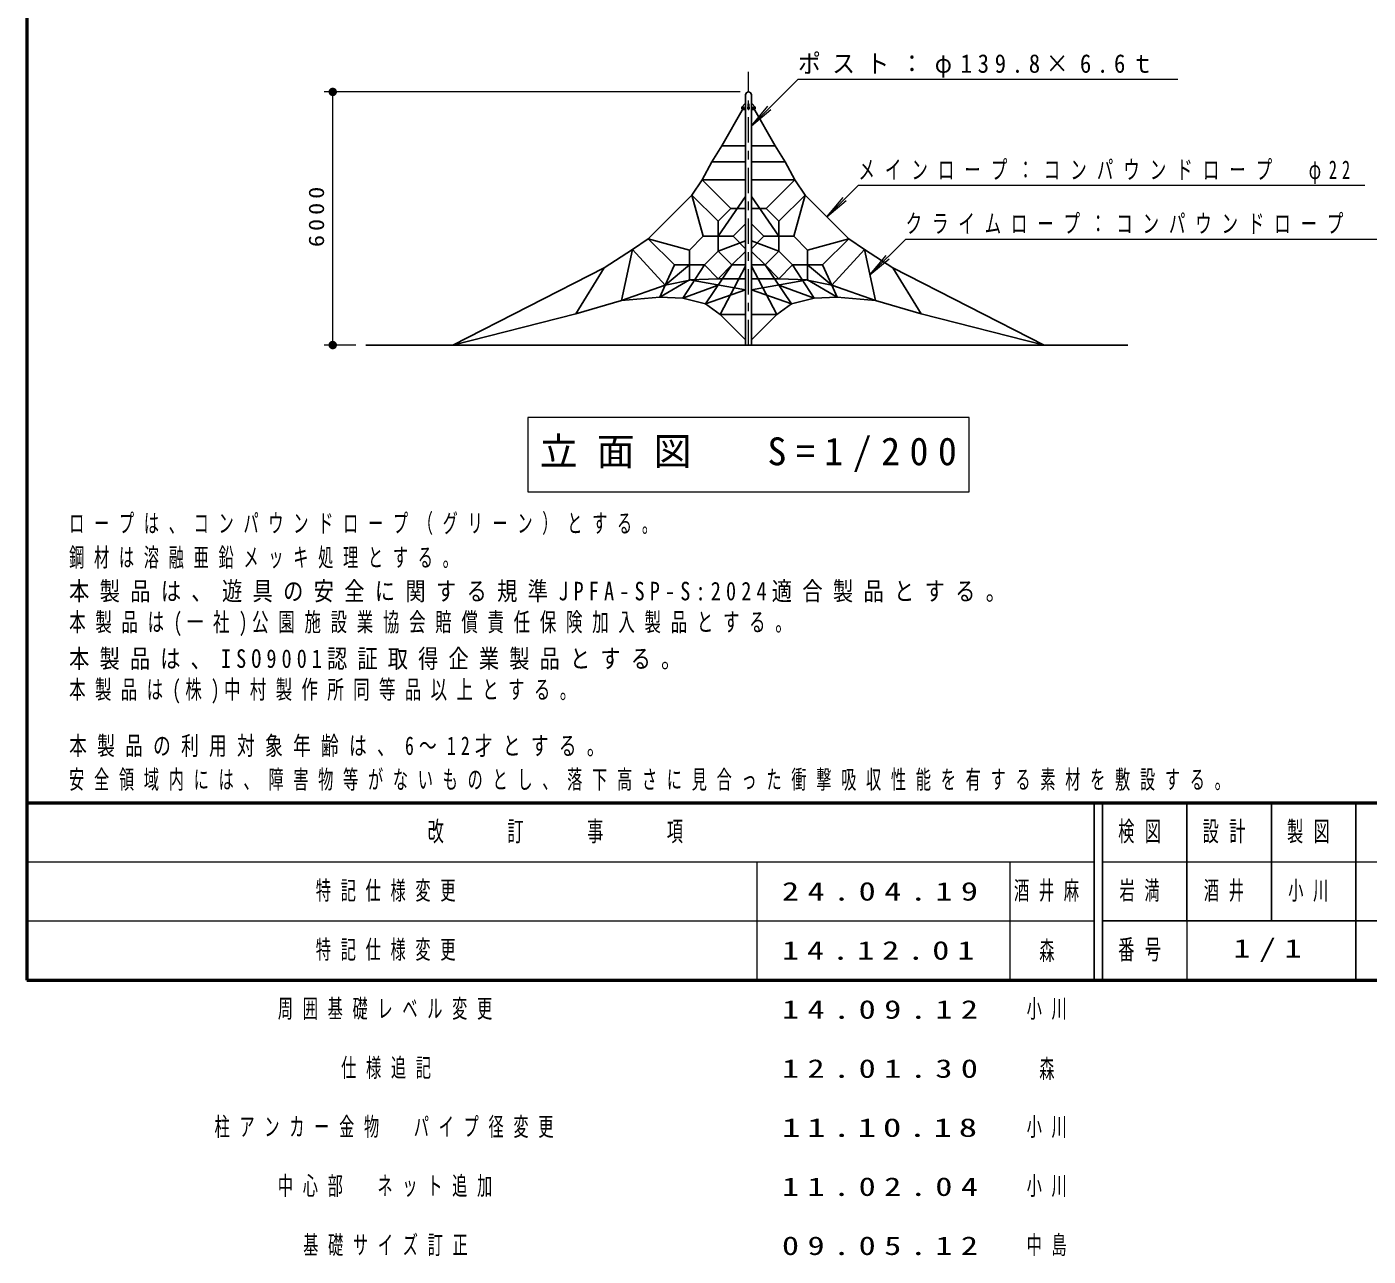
# Model space of a CAD drawing. Units: millimetres on the paper, scale 1:200. Extents: x -365 to 0, y -33 to 257.
# Drawn here: x -365 to -206, y -32.7 to 113 of the extents above; entities that cross this region are included whole.
import ezdxf
from ezdxf.enums import TextEntityAlignment as Align

# ---------------------------------------------------------------- set-up
doc = ezdxf.new("R2010")
doc.units = ezdxf.units.MM
doc.linetypes.add('USER2', pattern=[6, 3, -1, 1, -1])
doc.layers.add('LY_1', color=7, linetype='Continuous', lineweight=13)
doc.styles.add('ＭＳ ゴシック', font='')
doc.styles.get('ＭＳ ゴシック').set_extended_font_data('MS Gothic')

# ---------------------------------------------------------------- blocks, each defined once
blk = doc.blocks.new('filled_dot')
at = {"color": 0, "linetype": 'Continuous', "lineweight": -2, "const_width": 1.25}
blk.add_lwpolyline([(-0.625, 0, 1), (0.625, 0, 1)], format="xyb", close=True, dxfattribs=at)

msp = doc.modelspace()

# ---------------------------------------------------------------- linework, layer by layer
at = {"layer": 'LY_1', "lineweight": 50}
for p, q in [((-365, 257), (-365, 0)), ((-365, 21), (0, 21)), ((-365, 0), (0, 0))]:
    msp.add_line(p, q, dxfattribs=at)
at = {"layer": 'LY_1', "linetype": 'USER2'}
msp.add_line((-279.467, 75.256), (-279.467, 107.636), dxfattribs=at)
at = {"layer": 'LY_1'}
for p, q in [((-273.594, 106.777), (-279.118, 101.253)), ((-273.594, 106.777), (-228.594, 106.777)), ((-280.467, 105.256), (-329.743, 105.256)), ((-328.743, 75.256), (-328.743, 105.256)), ((-279.118, 101.253), (-277.189, 103.551)), ((-279.118, 101.253), (-276.82, 103.181)), ((-266.437, 94.186), (-270.179, 90.444)), ((-266.437, 94.186), (-206.437, 94.186)), ((-270.179, 90.444), (-268.251, 92.742)), ((-270.179, 90.444), (-267.881, 92.372)), ((-260.835, 87.809), (-265.08, 83.564)), ((-260.835, 87.809), (-197.835, 87.809)), ((-265.08, 83.564), (-263.152, 85.862)), ((-265.08, 83.564), (-262.782, 85.492)), ((-325.989, 75.256), (-329.743, 75.256)), ((-305.617, 66.66), (-305.617, 57.86)), ((-253.317, 66.66), (-305.617, 66.66)), ((-253.317, 57.86), (-253.317, 66.66)), ((-305.617, 57.86), (-253.317, 57.86)), ((-365, 14), (-238.5, 14)), ((-278.5, 14), (-278.5, 0)), ((-248.5, 14), (-248.5, 0)), ((-237.5, 14), (-182.5, 14)), ((-365, 7), (-238.5, 7)), ((-227.5, 7), (-227.5, 0))]:
    msp.add_line(p, q, dxfattribs=at)
at = {"layer": 'LY_1', "lineweight": 25}
for p, q in [((-282.632, 98.86), (-280.067, 103.356)), ((-279.917, 103.856), (-280.222, 103.482)), ((-279.917, 103.856), (-279.817, 103.856)), ((-279.817, 104.906), (-279.817, 75.256)), ((-279.537, 103.261), (-279.537, 103.451)), ((-279.497, 103.451), (-279.537, 103.451)), ((-279.497, 103.156), (-279.497, 103.856)), ((-279.437, 103.856), (-279.497, 103.856)), ((-279.437, 103.156), (-279.437, 103.856)), ((-279.397, 103.451), (-279.437, 103.451)), ((-279.397, 103.261), (-279.397, 103.451)), ((-279.118, 104.906), (-279.118, 75.256)), ((-279.018, 103.856), (-279.118, 103.856)), ((-279.018, 103.856), (-278.713, 103.482)), ((-276.303, 98.86), (-278.868, 103.356)), ((-280.067, 103.156), (-279.817, 103.156)), ((-279.497, 103.261), (-279.537, 103.261)), ((-279.437, 103.156), (-279.497, 103.156)), ((-279.397, 103.261), (-279.437, 103.261)), ((-278.868, 103.156), (-279.118, 103.156)), ((-283.805, 96.966), (-282.632, 98.86)), ((-282.632, 98.86), (-279.817, 98.86)), ((-276.303, 98.86), (-279.118, 98.86)), ((-275.129, 96.966), (-276.303, 98.86)), ((-284.942, 94.817), (-283.805, 96.966)), ((-279.817, 96.966), (-283.805, 96.966)), ((-279.118, 96.966), (-275.129, 96.966)), ((-273.993, 94.817), (-275.129, 96.966)), ((-286.169, 93.03), (-284.942, 94.817)), ((-284.942, 94.817), (-279.817, 94.817)), ((-281.555, 91.43), (-284.942, 94.817)), ((-273.993, 94.817), (-279.118, 94.817)), ((-277.38, 91.43), (-273.993, 94.817)), ((-272.766, 93.03), (-273.993, 94.817)), ((-291.342, 87.857), (-286.169, 93.03)), ((-284.829, 88.149), (-286.169, 93.03)), ((-286.169, 93.03), (-283.058, 89.92)), ((-279.817, 92.878), (-283.058, 88.149)), ((-279.118, 92.878), (-275.876, 88.149)), ((-272.766, 93.03), (-275.876, 89.92)), ((-274.105, 88.149), (-272.766, 93.03)), ((-267.593, 87.857), (-272.766, 93.03)), ((-283.058, 89.92), (-281.555, 91.43)), ((-281.555, 91.43), (-279.817, 91.43)), ((-277.38, 91.43), (-279.118, 91.43)), ((-275.876, 89.92), (-277.38, 91.43)), ((-283.058, 89.92), (-283.058, 86.378)), ((-281.287, 88.149), (-279.817, 89.619)), ((-277.647, 88.149), (-279.118, 89.619)), ((-275.876, 89.92), (-275.876, 86.378)), ((-293.208, 86.573), (-291.342, 87.857)), ((-286.46, 86.518), (-291.342, 87.857)), ((-291.342, 87.857), (-288.231, 84.747)), ((-286.46, 86.518), (-284.829, 88.149)), ((-284.829, 88.149), (-281.287, 88.149)), ((-283.058, 86.378), (-279.817, 87.589)), ((-281.287, 88.149), (-279.817, 86.678)), ((-277.647, 88.149), (-279.118, 86.678)), ((-275.876, 86.378), (-279.118, 87.589)), ((-274.105, 88.149), (-277.647, 88.149)), ((-272.474, 86.518), (-274.105, 88.149)), ((-272.474, 86.518), (-267.593, 87.857)), ((-267.593, 87.857), (-270.703, 84.747)), ((-265.727, 86.573), (-267.593, 87.857)), ((-296.578, 84.407), (-293.208, 86.573)), ((-294.501, 80.555), (-293.208, 86.573)), ((-293.208, 86.573), (-289.336, 82.338)), ((-286.46, 86.518), (-286.46, 82.976)), ((-283.058, 86.378), (-284.689, 84.747)), ((-281.427, 84.747), (-283.058, 86.378)), ((-279.817, 86.357), (-281.427, 84.747)), ((-279.118, 86.357), (-277.507, 84.747)), ((-277.507, 84.747), (-275.876, 86.378)), ((-275.876, 86.378), (-274.245, 84.747)), ((-272.474, 86.518), (-272.474, 82.976)), ((-265.727, 86.573), (-269.599, 82.338)), ((-264.434, 80.555), (-265.727, 86.573)), ((-262.357, 84.407), (-265.727, 86.573)), ((-314.525, 75.256), (-296.577, 84.407)), ((-299.941, 78.94), (-296.578, 84.407)), ((-289.336, 82.338), (-286.46, 84.747)), ((-289.336, 82.338), (-288.231, 84.747)), ((-284.689, 84.747), (-288.231, 84.747)), ((-284.689, 84.747), (-287.256, 80.818)), ((-283.058, 83.116), (-284.689, 84.747)), ((-281.427, 84.747), (-284.557, 80.152)), ((-281.427, 84.747), (-283.058, 83.116)), ((-282.815, 78.875), (-279.817, 84.604)), ((-279.817, 84.747), (-281.427, 84.747)), ((-279.118, 84.747), (-277.507, 84.747)), ((-276.12, 78.875), (-279.118, 84.604)), ((-277.507, 84.747), (-275.876, 83.116)), ((-277.507, 84.747), (-274.377, 80.152)), ((-275.876, 83.116), (-274.245, 84.747)), ((-274.245, 84.747), (-270.703, 84.747)), ((-274.245, 84.747), (-271.679, 80.818)), ((-269.599, 82.338), (-272.474, 84.747)), ((-269.599, 82.338), (-270.703, 84.747)), ((-258.993, 78.94), (-262.357, 84.407)), ((-244.409, 75.256), (-262.357, 84.407)), ((-289.99, 80.912), (-286.46, 82.976)), ((-289.336, 82.338), (-286.216, 82.995)), ((-283.058, 83.116), (-286.46, 82.976)), ((-286.46, 82.976), (-279.817, 81.795)), ((-283.058, 83.116), (-279.817, 83.116)), ((-275.876, 83.116), (-279.118, 83.116)), ((-272.474, 82.976), (-279.118, 81.795)), ((-275.876, 83.116), (-272.474, 82.976)), ((-269.599, 82.338), (-272.719, 82.995)), ((-268.945, 80.912), (-272.474, 82.976)), ((-289.336, 82.338), (-294.501, 80.555)), ((-289.336, 82.338), (-289.99, 80.912)), ((-283.047, 82.369), (-287.256, 80.818)), ((-279.817, 81.795), (-284.557, 80.152)), ((-279.118, 81.795), (-274.377, 80.152)), ((-275.888, 82.369), (-271.679, 80.818)), ((-269.599, 82.338), (-264.434, 80.555)), ((-269.599, 82.338), (-268.945, 80.912)), ((-299.941, 78.94), (-294.501, 80.555)), ((-294.501, 80.555), (-289.99, 80.912)), ((-289.99, 80.912), (-287.256, 80.818)), ((-287.256, 80.818), (-284.557, 80.152)), ((-284.557, 80.152), (-282.815, 78.875)), ((-274.377, 80.152), (-276.12, 78.875)), ((-271.679, 80.818), (-274.377, 80.152)), ((-268.945, 80.912), (-271.679, 80.818)), ((-264.434, 80.555), (-268.945, 80.912)), ((-258.993, 78.94), (-264.434, 80.555)), ((-314.525, 75.256), (-299.941, 78.94)), ((-282.815, 78.875), (-279.817, 78.875)), ((-282.815, 78.875), (-279.817, 75.878)), ((-276.12, 78.875), (-279.118, 78.875)), ((-276.12, 78.875), (-279.118, 75.878)), ((-244.409, 75.256), (-258.993, 78.94)), ((-324.824, 75.256), (-234.493, 75.256)), ((-238.5, 21), (-238.5, 0)), ((-237.5, 21), (-237.5, 0)), ((-227.5, 21), (-227.5, 7)), ((-217.5, 21), (-217.5, 7)), ((-207.5, 21), (-207.5, 0)), ((-237.5, 7), (0, 7))]:
    msp.add_line(p, q, dxfattribs=at)
for centre in [(-280.067, 103.356), (-278.868, 103.356)]:
    msp.add_circle(centre, 0.0953, dxfattribs=at)
for centre, radius, start, end in [((-279.467, 104.906), 0.349, 0, 180), ((-280.067, 103.356), 0.2, 140.77303, 270), ((-278.868, 103.356), 0.2, 270, 39.22697)]:
    msp.add_arc(centre, radius, start, end, dxfattribs=at)

# ---------------------------------------------------------------- block references
at = {"layer": 'LY_1', "xscale": 0.4, "yscale": 0.4}
for p, rotation in [((-328.743, 105.256), 270), ((-328.743, 75.256), 90)]:
    msp.add_blockref('filled_dot', p, dxfattribs=dict(at, rotation=rotation))

# ---------------------------------------------------------------- texts
at = {"layer": 'LY_1', "style": 'ＭＳ ゴシック', "width": 0.6}
for p in [(-245, 3.5), (-245, -10.5)]:
    msp.add_text('森', height=2.199, dxfattribs=at).set_placement(p, align=Align.MIDDLE_LEFT)
at = {"layer": 'LY_1', "style": 'ＭＳ ゴシック'}
for s, insert, char_height, attachment_point in [('\\T1.5;\\W0.9;ポスト：φ139.8×6.6ｔ', (-273.594, 106.927), 2.199, 7), ('\\T1.61;\\W0.65;メインロープ：コンパウンドロープ\u3000φ22', (-266.437, 94.336), 2.199, 7), ('\\T1.6;\\W0.65;クライムロープ：コンパウンドロープ\u3000φ20', (-260.835, 87.959), 2.199, 7), ('\\T1.5;立面図\u3000S=1/200', (-304.217, 62.26), 3.299, 4), ('\\T1.64;\\W0.6;ロープは、コンパウンドロープ（グリーン）とする。', (-359.987, 52.753), 2.199, 7), ('\\T1.64;\\W0.6;鋼材は溶融亜鉛メッキ処理とする。', (-359.987, 48.753), 2.199, 7), ('\\T1.51;\\W0.8;本製品は、遊具の安全に関する規準JPFA-SP-S:2024適合製品とする。', (-359.987, 44.753), 2.199, 7), ('\\T1.59;\\W0.65;本製品は(一社)公園施設業協会賠償責任保険加入製品とする。', (-359.987, 40.753), 2.199, 7), ('\\T1.5;\\W0.8;本製品は、ISO9001認証取得企業製品とする。', (-359.987, 36.753), 2.199, 7), ('\\T1.57;\\W0.65;本製品は(株)中村製作所同等品以上とする。', (-359.987, 32.753), 2.199, 7), ('\\T1.58;\\W0.7;本製品の利用対象年齢は、6～12才とする。', (-359.987, 26.426), 2.199, 7), ('\\T1.64;\\W0.6;安全領域内には、障害物等がないものとし、落下高さに見合った衝撃吸収性能を有する素材を敷設する。', (-359.987, 22.426), 2.199, 7), ('\\T1.64;\\W0.6;改\u3000\u3000訂\u3000\u3000事\u3000\u3000項', (-301.75, 17.5), 2.346, 5), ('\\T1.64;\\W0.6;検図', (-232.5, 17.5), 2.346, 5), ('\\T1.64;\\W0.6;設計', (-222.5, 17.5), 2.346, 5), ('\\T1.64;\\W0.6;製図', (-212.5, 17.5), 2.346, 5), ('\\T1.64;\\W0.6;特記仕様変更', (-330.75, 10.5), 2.199, 4), ('\\T1.5;\\W1.35;24.04.19', (-275.5, 10.5), 2.199, 4), ('\\T1.64;\\W0.6;酒井麻', (-248, 10.5), 2.199, 4), ('\\T1.64;\\W0.6;岩満', (-235.5, 10.5), 2.199, 4), ('\\T1.64;\\W0.6;酒井', (-225.5, 10.5), 2.199, 4), ('\\T1.64;\\W0.6;小川', (-215.5, 10.5), 2.199, 4), ('\\T1.64;\\W0.6;特記仕様変更', (-330.75, 3.5), 2.199, 4), ('\\T1.64;\\W0.6;番号', (-232.5, 3.5), 2.346, 5), ('\\T1.5;\\W1.35;1/1', (-222, 3.5), 2.199, 4), ('\\T1.47;\\W1.35;14.12.01', (-275.5, 3.5), 2.199, 4), ('\\T1.64;\\W0.6;周囲基礎レベル変更', (-335.25, -3.5), 2.199, 4), ('\\T1.5;\\W1.35;14.09.12', (-275.5, -3.5), 2.199, 4), ('\\T1.64;\\W0.6;小川', (-246.5, -3.5), 2.199, 4), ('\\T1.64;\\W0.6;仕様追記', (-327.75, -10.5), 2.199, 4), ('\\T1.5;\\W1.35;12.01.30', (-275.5, -10.5), 2.199, 4), ('\\T1.64;\\W0.6;柱アンカー金物\u3000パイプ径変更', (-342.75, -17.5), 2.199, 4), ('\\T1.38;\\W1.45;11.10.18', (-275.5, -17.5), 2.199, 4), ('\\T1.64;\\W0.6;小川', (-246.5, -17.5), 2.199, 4), ('\\T1.64;\\W0.6;中心部\u3000ネット追加', (-335.25, -24.5), 2.199, 4), ('\\T1.5;\\W1.35;11.02.04', (-275.5, -24.5), 2.199, 4), ('\\T1.64;\\W0.6;小川', (-246.5, -24.5), 2.199, 4), ('\\T1.64;\\W0.6;基礎サイズ訂正', (-332.25, -31.5), 2.199, 4), ('\\T1.64;\\W0.6;中島', (-246.5, -31.5), 2.199, 4), ('\\T1.5;\\W1.35;09.05.12', (-275.5, -31.5), 2.199, 4)]:
    msp.add_mtext(s, dxfattribs=dict(at, insert=insert, char_height=char_height, attachment_point=attachment_point))
at = {"layer": 'LY_1', "insert": (-329.743, 90.679), "char_height": 1.833, "attachment_point": 8, "rotation": 90, "style": 'ＭＳ ゴシック'}
msp.add_mtext('\\T1.33;\\W1.15;6000', dxfattribs=at)

doc.saveas('drawing.dxf')
